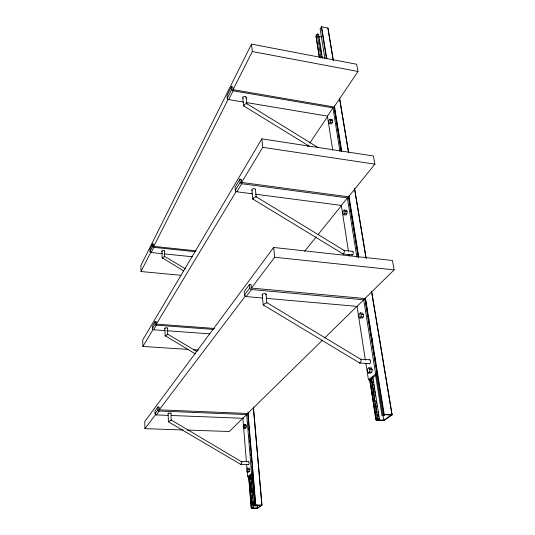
<?xml version="1.0" encoding="UTF-8"?>
<svg xmlns="http://www.w3.org/2000/svg" width="535" height="535" viewBox="0 0 535 535"><rect width="100%" height="100%" fill="white"/><g stroke="black" fill="none" stroke-linecap="round" stroke-linejoin="round"><path stroke-width="0.8" d="M322.364 58.228L318.572 34.294L317.148 34.006L315.971 36.086L319.482 57.686M243.626 428.301L244.261 427.699L244.448 425.806L244 424.522L245.786 424.589L246.24 425.867L246.046 427.766L245.411 428.368L243.626 428.301L243.178 427.017L243.371 425.131L244 424.522M247.157 472.037L247.812 471.502L248.006 469.563L247.544 468.165L249.37 468.199L249.838 469.596L249.644 471.536L248.982 472.071L247.157 472.037L246.695 470.639L246.889 468.707L247.544 468.165M329.48 123.665L330.409 122.308L330.63 120.074L329.921 119.211L328.998 120.576L328.771 122.803L329.48 123.665L331.506 124L332.436 122.642L332.663 120.408L331.947 119.552L329.921 119.211M343.697 214.769L344.721 213.525L344.955 211.158L344.172 210.041L343.156 211.285L342.922 213.639L343.697 214.769L345.837 215.037L346.861 213.799L347.101 211.432L346.312 210.315L344.172 210.041M359.808 317.95L360.931 316.874L361.185 314.353L360.309 312.908L359.186 313.985L358.938 316.499L359.808 317.95L362.075 318.138L363.205 317.068L363.459 314.547L362.576 313.102L360.309 312.908M368.401 373.009L369.591 372.039L369.852 369.431L368.923 367.806L367.739 368.782L367.485 371.377L368.401 373.009L370.735 373.149L371.925 372.186L372.186 369.578L371.257 367.953L368.923 367.806M183.619 270.891L162.192 257.776L164.726 256.446L185.351 268.831M164.546 251.035L164.586 256.874M369.672 379.556L375.958 420.075L384.137 420.403L392.168 414.826L383.769 414.525L365.051 298.383M195.315 353.869L165.188 335.739L167.836 334.255L197.101 351.676M256.131 197.214L255.483 189.377M341.31 151.057L334.174 106.813L357.995 71.463L356.684 64.253L251.517 44.117L140.879 265.581L141.026 271.526L180.89 275.298M196.064 250.828L153.746 246.388L153.665 244.074L152.582 243.96L149.974 249.17L150.047 251.463A1.11 0.923 26.3 0 0 151.151 252.533L162.673 253.717M341.123 150.857L334.235 108.09A1.398 0.97 34.4 0 0 332.797 106.773L233.046 89.653L232.792 86.938L231.428 86.703L227 95.531L227.235 98.233A1.444 1.043 29 0 0 228.692 99.59L243.505 102.065M150.047 251.463L152.662 246.274L152.582 243.96M227.235 98.233L231.675 89.419L231.428 86.703M141.026 271.526L150.743 252.319M153.746 246.388L228.218 99.202M233.046 89.653L252.326 51.547L251.517 44.117M151.151 252.533L153.779 247.351L195.288 251.697M228.692 99.59L233.153 90.789L332.971 107.876L339.959 151.479M333.325 60.408L327.995 28.114L321.508 26.757L320.117 28.91L324.832 58.362M318.358 34.655L318.572 34.294M358.443 257.388L348.653 196.659L374.874 164.158L373.383 155.973L261.822 138.846L142.731 339.939L142.892 346.446L188.628 349.442M214.682 328.463L156.34 324.11L156.253 321.568L155.117 321.481L152.355 326.123L152.428 328.65A1.157 1.023 29.5 0 0 153.592 329.787L165.161 330.623M358.283 257.388L348.726 198.064A1.485 1.097 38.1 0 0 347.195 196.639L241.619 182.428L241.338 179.345L239.881 179.145L235.052 187.257L235.32 190.313A1.531 1.184 31.6 0 0 236.871 191.777L252.5 193.817M152.428 328.65L155.203 324.029L155.117 321.481M235.32 190.313L240.168 182.228L239.881 179.145M142.892 346.446L153.13 329.44M156.34 324.11L236.33 191.216M241.619 182.428L262.745 147.326L261.822 138.846M153.592 329.787L156.374 325.173L213.351 329.406M236.871 191.777L241.74 183.712L347.396 197.883L356.905 257.241M266.811 302.971L266.069 294.163M332.763 150.402L327.433 116.108L332.971 107.876M307.478 146.436L308.407 145.059M309.805 142.985L327.467 116.77M331.479 120.235L331.947 119.552M364.014 299.406L394.121 269.874L392.416 260.498L273.646 247.471L144.764 421.513L144.945 428.669L183.003 429.939M247.799 414.612A1.197 1.057 49.1 0 0 246.588 413.428L159.196 409.843L159.102 407.028L157.912 406.974L154.976 410.907L155.063 413.695A1.217 1.13 38.8 0 0 156.28 414.906L167.936 415.361M365.88 363.318L368.441 379.817L369.892 379.904L377.088 374.146L365.137 299.941A1.592 1.237 44.2 0 0 363.499 298.396L251.383 288.064L251.062 284.54L249.511 284.393L244.207 291.488L244.515 294.972A1.632 1.358 37.2 0 0 246.174 296.571L262.718 298.035M155.063 413.695L158.006 409.79L157.912 406.974M244.515 294.972L249.832 287.917L249.511 284.393M144.945 428.669L155.752 414.391M159.196 409.843L245.545 295.775M251.383 288.064L274.709 257.248L273.646 247.471M156.28 414.906L159.236 411.014L246.682 414.565L251.59 473.575L247.611 476.765L247.15 471.001M246.174 296.571L251.524 289.535L363.726 299.807L375.623 374.059L368.441 379.817M348.439 251.162L341.323 205.413L347.396 197.883M304.656 251.203L316.165 236.931M318.258 234.337L341.798 205.159M167.689 334.616L167.636 328.263M248.661 476.779L251.223 508.217L257.596 508.223L262.003 505.18L253.416 406.988M171.113 420.309L171.046 413.374M243.244 417.848L229.334 431.498L187.136 430.08M246.902 414.257L322.297 340.32M324.678 337.98L356.872 306.408M171.274 415.494L242.89 418.29L246.682 414.565M266.029 298.323L357.026 306.381L363.726 299.807M245.15 425.191L245.786 424.589M392.128 414.886L371.618 291.227M370.661 368.441L371.257 367.953M249.116 475.682L251.764 508.116L253.53 507.521L250.848 475.047M252.38 472.405L255.162 505.715L255.85 505.227L261.441 505.254L257.295 508.13L251.764 508.116M370.287 378.726L376.74 419.935L377.971 419.065L379.462 418.898L372.801 376.807M376.326 374.306L382.953 415.555L384.21 414.665L391.373 414.973L383.816 420.222L376.74 419.935M383.876 413.956L384.143 415.601L382.037 415.748L375.577 375.363M257.643 508.21L257.455 505.695M166.151 335.659L165.181 335.94M168.846 421.727L168.478 421.834L240.85 464.46A1.451 0.368 -74.5 0 0 241.332 464.046L241.606 463.37A1.585 0.401 -74.5 0 0 241.853 461.946L171.267 420.029L168.431 421.794L168.117 413.515M263.962 304.89L263.227 305.024L262.217 294.752M162.8 257.99L162.192 258.024M253.463 199.02L252.767 198.973L251.878 189.978M244.241 105.95L243.572 105.763L242.783 97.825M262.003 505.18L255.503 505.154L247.785 413.401M255.162 505.715L256.098 505.722L254.526 505.836L251.898 474.264M253.53 507.521L252.145 507.521L249.571 476.13M247.611 476.765L248.748 476.785L252.734 473.595L251.59 473.575M248.006 469.563L249.838 469.596M247.812 471.502L249.644 471.536M240.944 464.507L248.594 464.661M241.68 461.531L248.621 461.678M244.261 427.699L246.046 427.766M244.448 425.806L246.24 425.867M379.462 418.898L377.683 418.825L371.377 378.72M382.953 415.555L384.143 415.601M375.623 374.059L377.088 374.146M369.852 369.431L372.186 369.578M369.591 372.039L371.925 372.186M193.616 349.77L198.605 350.097M369.404 363.666L359.694 363.038L263.227 304.903L264.818 303.532L266.932 302.656L361.138 359.573A2.087 0.742 -72.5 0 1 360.951 361.366L360.563 362.295A1.906 0.682 -72.5 0 1 359.694 363.038L359.446 362.656A2.087 0.742 -72.5 0 1 359.406 362.302M369.799 359.787L360.891 359.199A1.906 0.682 -72.5 0 0 360.697 359.199M166.813 330.744L209.78 333.847M252.894 199.073L343.122 253.971A1.786 0.535 -70.2 0 0 343.911 253.082L344.272 252.192A1.953 0.582 -70.2 0 0 344.466 250.641L256.104 196.713L254.232 197.375L252.767 198.973M361.185 314.353L363.459 314.547M360.931 316.874L363.205 317.068M164.319 253.884L192.299 256.753M274.709 257.248L394.121 269.874M343.122 253.971L352.284 254.974M343.878 250.641A1.786 0.535 -70.2 0 1 344.246 250.407L352.645 251.343M344.721 213.525L346.861 213.799M344.955 211.158L347.101 211.432M255.79 194.245L341.323 205.413M262.745 147.326L374.874 164.158M330.409 122.308L332.436 122.642M330.63 120.074L332.663 120.408M245.973 102.479L327.433 116.108M252.326 51.547L357.995 71.463M318.191 36.233L321.441 36.882M318.372 147.72L246.709 103.629L244.93 104.091L243.572 105.763M243.692 105.903L309.21 146.189M246.709 103.629L246.842 103.984M342.995 253.904L342.908 253.724A1.953 0.582 -70.2 0 1 342.875 253.443M240.85 464.46L240.763 464.086M339.611 98.326L348.639 152.736M354.518 188.186L366.147 258.258M327.861 28.027L333.191 60.187M339.484 98.119L348.506 152.542M354.524 188.822L366.014 258.091M371.618 291.896L391.994 414.759M321.642 26.757L326.838 58.924M334.428 105.937L341.751 151.305M348.94 195.843L358.791 256.887M365.452 298.122L384.23 414.424M365.445 298.416L365.713 300.061M365.98 301.713L366.248 303.365M366.515 305.01L366.776 306.662M367.043 308.307L367.311 309.959M368.642 318.205L368.909 319.85M369.177 321.502L369.438 323.147M369.705 324.798L369.973 326.444M371.832 337.986L372.099 339.638M372.367 341.29L372.634 342.935M375.028 357.775L375.296 359.426M321.294 26.89L326.444 58.843M383.027 415.274L383.816 420.222M318.619 36.306L318.88 37.958M319.141 39.603L319.408 41.255M319.669 42.907L319.93 44.559M320.191 46.204L321.495 54.456M321.756 56.108L322.016 57.753M372.634 377.864L372.895 379.516M373.156 381.161L373.417 382.813M373.677 384.464L373.938 386.116M374.199 387.761L374.46 389.413M374.721 391.065L374.981 392.71M375.242 394.362L375.503 396.014M376.413 401.792L376.68 403.437M376.941 405.089L377.202 406.74M377.984 411.689L378.245 413.341M378.506 414.986L378.767 416.638M371.604 378.626L372.641 385.227M372.902 386.879L374.199 395.131M374.46 396.783L374.721 398.435M374.981 400.08L375.242 401.731M375.503 403.383L376.934 412.465M377.188 414.11L377.449 415.762M377.71 417.414L377.971 419.065M317.148 34.006L320.906 57.914M369.812 379.683L376.138 420.135M315.991 35.992L319.335 57.392M348.947 254.433L349.201 256.064M357.026 306.381L365.365 360.015M246.167 97.21L246.829 103.77M253.349 407.737L261.842 505.134M257.014 504.799L257.295 508.13M247.966 411.93L255.79 505.107M248.133 421.613L248.273 423.279M248.688 428.274L248.828 429.939M249.25 434.935L249.39 436.6M249.738 440.766L249.872 442.432M250.293 447.427L250.434 449.092M250.848 454.088L250.989 455.753M251.336 459.919L251.477 461.585M251.891 466.58L252.032 468.245M250.681 475.174L251.029 479.34M251.162 481.005L251.577 486.001M251.717 487.666L252.125 492.661M252.266 494.32L252.607 498.486M252.814 500.981L253.155 505.147M249.845 475.996L250.112 479.327M250.387 482.657L250.661 485.987M250.868 488.488L251.209 492.648M251.483 495.978L251.684 498.48M251.958 501.81L252.232 505.14M248.788 476.638L251.363 508.237M242.89 418.29L246.414 461.939M246.615 464.413L246.949 468.533M161.884 251.109L162.145 257.923M164.854 328.37L165.141 335.866M241.285 461.986A1.451 0.368 -74.5 0 1 241.766 461.571M248.367 461.892A1.491 0.508 -89 0 1 249.029 462.293A1.491 0.508 -89 0 1 248.922 464.293A1.491 0.508 -89 0 1 248.24 464.24M168.545 413.836A1.465 0.481 -3.2 0 1 168.385 413.221A1.465 0.481 -3.2 0 1 170.204 412.973A1.465 0.481 -3.2 0 1 170.993 413.502M159.236 411.014A1.23 1.137 38.7 0 1 158.006 409.79M165.041 328.65A1.398 0.575 -2.6 0 1 165.442 327.875A1.398 0.575 -2.6 0 1 167.315 327.908A1.398 0.575 -2.6 0 1 167.228 328.691M156.374 325.173A1.17 1.03 29.6 0 1 155.203 324.029M153.779 247.351A1.117 0.93 26.4 0 1 152.662 246.274M162.279 251.564A1.331 0.655 -2.1 0 1 162.125 250.728A1.331 0.655 -2.1 0 1 163.777 250.46A1.331 0.655 -2.1 0 1 164.499 251.203M352.017 251.858A1.826 0.816 -83.4 0 1 353.174 251.898A1.826 0.816 -83.4 0 1 352.913 254.466A1.826 0.816 -83.4 0 1 351.756 254.419M369.317 359.915A1.959 0.93 -87.3 0 1 370.528 361.734A1.959 0.93 -87.3 0 1 369.177 363.532M252.279 190.427A1.832 1.01 -5.9 0 1 253.135 188.741A1.832 1.01 -5.9 0 1 255.503 189.637M243.171 98.32A1.725 1.117 -6.2 0 1 243.251 96.802A1.725 1.117 -6.2 0 1 245.572 96.581A1.725 1.117 -6.2 0 1 245.886 98.059M262.364 294.952A1.959 0.869 -5.7 0 1 263.046 293.822A1.959 0.869 -5.7 0 1 265.541 293.735A1.959 0.869 -5.7 0 1 265.728 294.838M233.153 90.789A1.465 1.05 29.1 0 1 231.675 89.419M251.524 289.535A1.658 1.364 37.2 0 1 249.832 287.917M241.74 183.712A1.551 1.19 31.7 0 1 240.168 182.228"/></g></svg>
